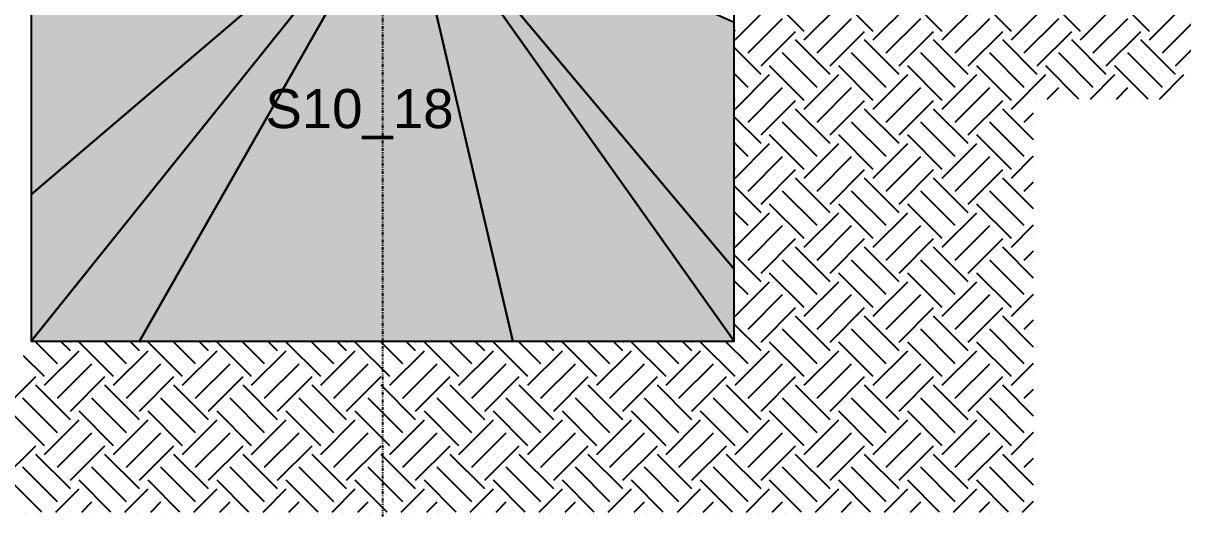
# Model space of a CAD drawing. Extents: x 37185 to 43130, y -8131 to -3926.
# Drawn here: x 38654 to 38851.8, y -7832.6 to -7748.4 of the extents above; entities that cross this region are included whole.
import ezdxf

# ---------------------------------------------------------------- set-up
doc = ezdxf.new("R2010")
doc.units = 0
doc.header["$MEASUREMENT"] = 0
doc.linetypes.add('ESTILO_TQS_0004', pattern=[1.12, 0.5, -0.2, 0.01, -0.2, 0.01, -0.2])
for name, color, linetype in [('47', 15, 'CONTINUOUS'), ('52', 3, 'CONTINUOUS'), ('70', 160, 'CONTINUOUS'), ('74', 2, 'CONTINUOUS'), ('96', 252, 'CONTINUOUS')]:
    doc.layers.add(name, color=color, linetype=linetype)
doc.styles.add('TQS_ARIAL', font='arial.ttf')

msp = doc.modelspace()

# ---------------------------------------------------------------- linework, layer by layer
at = {"layer": '47', "linetype": 'Continuous'}
for p, q in [((38787.22, -7749.78), (38781.33, -7743.89)), ((38799.01, -7749.78), (38793.12, -7743.89)), ((38810.79, -7749.78), (38804.9, -7743.89)), ((38822.58, -7749.78), (38816.69, -7743.89)), ((38834.36, -7749.78), (38828.47, -7743.89)), ((38846.15, -7749.78), (38840.26, -7743.89)), ((38775.44, -7751.25), (38781.33, -7745.36)), ((38787.22, -7751.25), (38793.12, -7745.36)), ((38799.01, -7751.25), (38804.9, -7745.36)), ((38810.79, -7751.25), (38816.69, -7745.36)), ((38822.58, -7751.25), (38828.47, -7745.36)), ((38834.36, -7751.25), (38840.26, -7745.36)), ((38846.15, -7751.25), (38852.04, -7745.36)), ((38775.26, -7748.49), (38775.26, -7748.49)), ((38777.65, -7753.46), (38783.54, -7747.57)), ((38789.43, -7753.46), (38795.33, -7747.57)), ((38801.22, -7753.46), (38807.11, -7747.57)), ((38813, -7753.46), (38818.9, -7747.57)), ((38824.79, -7753.46), (38830.68, -7747.57)), ((38836.57, -7753.46), (38842.47, -7747.57)), ((38848.36, -7753.46), (38854.25, -7747.57)), ((38775.44, -7749.78), (38775.26, -7749.6)), ((38779.86, -7755.67), (38785.75, -7749.78)), ((38791.64, -7755.67), (38797.54, -7749.78)), ((38803.43, -7755.67), (38809.32, -7749.78)), ((38815.21, -7755.67), (38821.11, -7749.78)), ((38827, -7755.67), (38832.89, -7749.78)), ((38838.78, -7755.67), (38844.68, -7749.78)), ((38850.57, -7755.67), (38856.46, -7749.78)), ((38775.26, -7751.43), (38775.26, -7751.43)), ((38779.86, -7757.14), (38775.26, -7752.55)), ((38791.64, -7757.14), (38785.75, -7751.25)), ((38803.43, -7757.14), (38797.54, -7751.25)), ((38815.21, -7757.14), (38809.32, -7751.25)), ((38827, -7757.14), (38821.11, -7751.25)), ((38838.78, -7757.14), (38832.89, -7751.25)), ((38850.57, -7757.14), (38844.68, -7751.25)), ((38789.43, -7759.35), (38783.54, -7753.46)), ((38801.22, -7759.35), (38795.33, -7753.46)), ((38813, -7759.35), (38807.11, -7753.46)), ((38824.79, -7759.35), (38818.9, -7753.46)), ((38836.57, -7759.35), (38830.68, -7753.46)), ((38848.36, -7759.35), (38842.47, -7753.46)), ((38775.26, -7755.85), (38775.26, -7755.85)), ((38777.65, -7759.35), (38775.26, -7756.97)), ((38787.22, -7761.56), (38781.33, -7755.67)), ((38799.01, -7761.56), (38793.12, -7755.67)), ((38810.79, -7761.56), (38804.9, -7755.67)), ((38822.58, -7761.56), (38816.69, -7755.67)), ((38834.12, -7761.32), (38828.47, -7755.67)), ((38845.91, -7761.32), (38840.26, -7755.67)), ((38775.44, -7763.04), (38781.33, -7757.14)), ((38787.22, -7763.04), (38793.12, -7757.14)), ((38799.01, -7763.04), (38804.9, -7757.14)), ((38810.79, -7763.04), (38816.69, -7757.14)), ((38822.58, -7763.04), (38828.47, -7757.14)), ((38836.08, -7761.32), (38840.26, -7757.14)), ((38847.86, -7761.32), (38852.04, -7757.14)), ((38775.26, -7760.26), (38775.26, -7760.26)), ((38777.65, -7765.25), (38783.54, -7759.35)), ((38789.43, -7765.25), (38795.33, -7759.35)), ((38801.22, -7765.25), (38807.11, -7759.35)), ((38813, -7765.25), (38818.9, -7759.35)), ((38828.71, -7761.32), (38830.68, -7759.35)), ((38840.5, -7761.32), (38842.47, -7759.35)), ((38775.44, -7761.56), (38775.27, -7761.39)), ((38779.86, -7767.46), (38785.75, -7761.56)), ((38791.64, -7767.46), (38797.54, -7761.56)), ((38803.43, -7767.46), (38809.32, -7761.56)), ((38815.21, -7767.46), (38821.11, -7761.56)), ((38826.76, -7761.32), (38826.76, -7761.32)), ((38831.18, -7761.32), (38831.18, -7761.32)), ((38833.13, -7761.32), (38833.13, -7761.32)), ((38838.54, -7761.32), (38838.54, -7761.32)), ((38842.96, -7761.32), (38842.96, -7761.32)), ((38844.92, -7761.32), (38844.92, -7761.32)), ((38850.33, -7761.32), (38850.33, -7761.32)), ((38775.27, -7763.21), (38775.27, -7763.21)), ((38779.86, -7768.93), (38775.27, -7764.34)), ((38791.64, -7768.93), (38785.75, -7763.04)), ((38803.43, -7768.93), (38797.54, -7763.04)), ((38815.21, -7768.93), (38809.32, -7763.04)), ((38826.36, -7768.3), (38821.11, -7763.04)), ((38824.79, -7765.25), (38826.36, -7763.67)), ((38789.43, -7771.14), (38783.54, -7765.25)), ((38801.22, -7771.14), (38795.33, -7765.25)), ((38813, -7771.14), (38807.11, -7765.25)), ((38824.79, -7771.14), (38818.9, -7765.25)), ((38826.36, -7765.35), (38826.36, -7765.35)), ((38775.27, -7767.63), (38775.27, -7767.63)), ((38777.65, -7771.14), (38775.27, -7768.76)), ((38787.22, -7773.35), (38781.33, -7767.46)), ((38799.01, -7773.35), (38793.12, -7767.46)), ((38810.79, -7773.35), (38804.9, -7767.46)), ((38822.58, -7773.35), (38816.69, -7767.46)), ((38775.44, -7774.82), (38781.33, -7768.93)), ((38787.22, -7774.82), (38793.12, -7768.93)), ((38799.01, -7774.82), (38804.9, -7768.93)), ((38810.79, -7774.82), (38816.69, -7768.93)), ((38775.27, -7772.04), (38775.27, -7772.04)), ((38777.65, -7777.03), (38783.54, -7771.14)), ((38789.43, -7777.03), (38795.33, -7771.14)), ((38801.22, -7777.03), (38807.11, -7771.14)), ((38813, -7777.03), (38818.9, -7771.14)), ((38822.58, -7774.82), (38826.36, -7771.04)), ((38826.36, -7772.72), (38826.36, -7772.72)), ((38775.44, -7773.35), (38775.27, -7773.18)), ((38779.86, -7779.24), (38785.75, -7773.35)), ((38791.64, -7780.72), (38785.75, -7774.82)), ((38791.64, -7779.24), (38797.54, -7773.35)), ((38803.43, -7780.72), (38797.54, -7774.82)), ((38803.43, -7779.24), (38809.32, -7773.35)), ((38815.21, -7780.72), (38809.32, -7774.82)), ((38815.21, -7779.24), (38821.11, -7773.35)), ((38826.36, -7780.08), (38821.11, -7774.82)), ((38775.27, -7774.99), (38775.27, -7774.99)), ((38779.86, -7780.72), (38775.27, -7776.13)), ((38824.79, -7777.03), (38826.36, -7775.46)), ((38789.43, -7782.92), (38783.54, -7777.03)), ((38801.22, -7782.92), (38795.33, -7777.03)), ((38813, -7782.92), (38807.11, -7777.03)), ((38824.79, -7782.92), (38818.9, -7777.03)), ((38826.36, -7777.13), (38826.36, -7777.13)), ((38775.28, -7779.4), (38775.28, -7779.4)), ((38777.65, -7782.92), (38775.28, -7780.55)), ((38775.44, -7786.61), (38781.33, -7780.72)), ((38787.22, -7785.13), (38781.33, -7779.24)), ((38787.22, -7786.61), (38793.12, -7780.72)), ((38799.01, -7785.13), (38793.12, -7779.24)), ((38799.01, -7786.61), (38804.9, -7780.72)), ((38810.79, -7785.13), (38804.9, -7779.24)), ((38810.79, -7786.61), (38816.69, -7780.72)), ((38822.58, -7785.13), (38816.69, -7779.24)), ((38775.28, -7783.82), (38775.28, -7783.82)), ((38777.65, -7788.82), (38783.54, -7782.92)), ((38789.43, -7788.82), (38795.33, -7782.92)), ((38801.22, -7788.82), (38807.11, -7782.92)), ((38813, -7788.82), (38818.9, -7782.92)), ((38822.58, -7786.61), (38826.36, -7782.82)), ((38826.36, -7784.5), (38826.36, -7784.5)), ((38775.44, -7785.13), (38775.28, -7784.98)), ((38779.86, -7791.03), (38785.75, -7785.13)), ((38791.64, -7792.5), (38785.75, -7786.61)), ((38791.64, -7791.03), (38797.54, -7785.13)), ((38803.43, -7792.5), (38797.54, -7786.61)), ((38803.43, -7791.03), (38809.32, -7785.13)), ((38815.21, -7792.5), (38809.32, -7786.61)), ((38815.21, -7791.03), (38821.11, -7785.13)), ((38826.36, -7791.87), (38821.11, -7786.61)), ((38775.28, -7786.76), (38775.28, -7786.76)), ((38779.86, -7792.5), (38775.28, -7787.93)), ((38824.79, -7788.82), (38826.36, -7787.24)), ((38789.43, -7794.71), (38783.54, -7788.82)), ((38801.22, -7794.71), (38795.33, -7788.82)), ((38813, -7794.71), (38807.11, -7788.82)), ((38824.79, -7794.71), (38818.9, -7788.82)), ((38826.36, -7788.92), (38826.36, -7788.92)), ((38775.28, -7791.18), (38775.28, -7791.18)), ((38777.65, -7794.71), (38775.29, -7792.35)), ((38775.44, -7798.39), (38781.33, -7792.5)), ((38787.22, -7796.92), (38781.33, -7791.03)), ((38787.22, -7798.39), (38793.12, -7792.5)), ((38799.01, -7796.92), (38793.12, -7791.03)), ((38799.01, -7798.39), (38804.9, -7792.5)), ((38810.79, -7796.92), (38804.9, -7791.03)), ((38810.79, -7798.39), (38816.69, -7792.5)), ((38822.58, -7796.92), (38816.69, -7791.03)), ((38822.58, -7798.39), (38826.36, -7794.61)), ((38775.29, -7795.6), (38775.29, -7795.6)), ((38777.65, -7800.6), (38783.54, -7794.71)), ((38789.43, -7800.6), (38795.33, -7794.71)), ((38801.22, -7800.6), (38807.11, -7794.71)), ((38813, -7800.6), (38818.9, -7794.71)), ((38826.36, -7796.29), (38826.36, -7796.29)), ((38775.44, -7796.92), (38775.29, -7796.77)), ((38775.29, -7798.54), (38775.29, -7798.54)), ((38779.86, -7802.81), (38785.75, -7796.92)), ((38791.64, -7804.29), (38785.75, -7798.39)), ((38791.64, -7802.81), (38797.54, -7796.92)), ((38803.43, -7804.29), (38797.54, -7798.39)), ((38803.43, -7802.81), (38809.32, -7796.92)), ((38815.21, -7804.29), (38809.32, -7798.39)), ((38815.21, -7802.81), (38821.11, -7796.92)), ((38826.36, -7803.65), (38821.11, -7798.39)), ((38779.86, -7804.29), (38775.29, -7799.72)), ((38824.79, -7800.6), (38826.36, -7799.03)), ((38789.43, -7806.49), (38783.54, -7800.6)), ((38801.22, -7806.49), (38795.33, -7800.6)), ((38813, -7806.49), (38807.11, -7800.6)), ((38824.79, -7806.49), (38818.9, -7800.6)), ((38826.36, -7800.7), (38826.36, -7800.7)), ((38659.8, -7806.49), (38655.92, -7802.62)), ((38657.59, -7810.18), (38663.48, -7804.29)), ((38662.01, -7804.29), (38660.34, -7802.62)), ((38662.01, -7802.81), (38662.2, -7802.62)), ((38669.37, -7808.7), (38663.48, -7802.81)), ((38671.58, -7806.49), (38667.71, -7802.62)), ((38669.37, -7810.18), (38675.26, -7804.29)), ((38673.79, -7804.29), (38672.13, -7802.62)), ((38673.79, -7802.81), (38673.98, -7802.62)), ((38681.16, -7808.7), (38675.26, -7802.81)), ((38683.37, -7806.49), (38679.49, -7802.62)), ((38681.16, -7810.18), (38687.05, -7804.29)), ((38685.58, -7804.29), (38683.91, -7802.62)), ((38685.58, -7802.81), (38685.77, -7802.62)), ((38692.94, -7808.7), (38687.05, -7802.81)), ((38695.15, -7806.49), (38691.28, -7802.62)), ((38692.94, -7810.18), (38698.83, -7804.29)), ((38697.36, -7804.29), (38695.7, -7802.62)), ((38697.36, -7802.81), (38697.55, -7802.62)), ((38704.73, -7808.7), (38698.83, -7802.81)), ((38706.94, -7806.49), (38703.06, -7802.62)), ((38704.73, -7810.18), (38710.62, -7804.29)), ((38709.15, -7804.29), (38707.48, -7802.62)), ((38709.15, -7802.81), (38709.34, -7802.62)), ((38716.51, -7808.7), (38710.62, -7802.81)), ((38718.72, -7806.49), (38714.85, -7802.62)), ((38716.51, -7810.18), (38722.41, -7804.29)), ((38720.93, -7804.29), (38719.27, -7802.62)), ((38720.93, -7802.81), (38721.12, -7802.62)), ((38728.3, -7808.7), (38722.41, -7802.81)), ((38730.51, -7806.49), (38726.63, -7802.62)), ((38728.3, -7810.18), (38734.19, -7804.29)), ((38732.72, -7804.29), (38731.05, -7802.62)), ((38732.72, -7802.81), (38732.91, -7802.62)), ((38740.08, -7808.7), (38734.19, -7802.81)), ((38742.29, -7806.49), (38738.42, -7802.62)), ((38740.08, -7810.18), (38745.98, -7804.29)), ((38744.5, -7804.29), (38742.84, -7802.62)), ((38744.5, -7802.81), (38744.69, -7802.62)), ((38751.87, -7808.7), (38745.98, -7802.81)), ((38754.08, -7806.49), (38750.2, -7802.62)), ((38751.87, -7810.18), (38757.76, -7804.29)), ((38756.29, -7804.29), (38754.62, -7802.62)), ((38756.29, -7802.81), (38756.48, -7802.62)), ((38763.65, -7808.7), (38757.76, -7802.81)), ((38765.86, -7806.49), (38761.99, -7802.62)), ((38763.65, -7810.18), (38769.55, -7804.29)), ((38768.07, -7804.29), (38766.41, -7802.62)), ((38768.07, -7802.81), (38768.26, -7802.62)), ((38775.44, -7808.7), (38769.55, -7802.81)), ((38777.65, -7806.49), (38773.77, -7802.62)), ((38775.44, -7810.18), (38781.33, -7804.29)), ((38787.22, -7808.7), (38781.33, -7802.81)), ((38787.22, -7810.18), (38793.12, -7804.29)), ((38799.01, -7808.7), (38793.12, -7802.81)), ((38799.01, -7810.18), (38804.9, -7804.29)), ((38810.79, -7808.7), (38804.9, -7802.81)), ((38810.79, -7810.18), (38816.69, -7804.29)), ((38822.58, -7808.7), (38816.69, -7802.81)), ((38657.59, -7808.7), (38654.01, -7805.13)), ((38659.8, -7812.39), (38665.69, -7806.49)), ((38671.58, -7812.39), (38677.47, -7806.49)), ((38683.37, -7812.39), (38689.26, -7806.49)), ((38695.15, -7812.39), (38701.04, -7806.49)), ((38706.94, -7812.39), (38712.83, -7806.49)), ((38718.72, -7812.39), (38724.61, -7806.49)), ((38730.51, -7812.39), (38736.4, -7806.49)), ((38742.29, -7812.39), (38748.19, -7806.49)), ((38754.08, -7812.39), (38759.97, -7806.49)), ((38765.86, -7812.39), (38771.76, -7806.49)), ((38777.65, -7812.39), (38783.54, -7806.49)), ((38789.43, -7812.39), (38795.33, -7806.49)), ((38801.22, -7812.39), (38807.11, -7806.49)), ((38813, -7812.39), (38818.9, -7806.49)), ((38822.58, -7810.18), (38826.36, -7806.39)), ((38826.36, -7808.07), (38826.36, -7808.07)), ((38650.22, -7814.6), (38656.11, -7808.7)), ((38662.01, -7816.07), (38656.11, -7810.18)), ((38662.01, -7814.6), (38667.9, -7808.7)), ((38673.79, -7816.07), (38667.9, -7810.18)), ((38673.79, -7814.6), (38679.68, -7808.7)), ((38685.58, -7816.07), (38679.68, -7810.18)), ((38685.58, -7814.6), (38691.47, -7808.7)), ((38697.36, -7816.07), (38691.47, -7810.18)), ((38697.36, -7814.6), (38703.25, -7808.7)), ((38709.15, -7816.07), (38703.25, -7810.18)), ((38709.15, -7814.6), (38715.04, -7808.7)), ((38720.93, -7816.07), (38715.04, -7810.18)), ((38720.93, -7814.6), (38726.82, -7808.7)), ((38732.72, -7816.07), (38726.82, -7810.18)), ((38732.72, -7814.6), (38738.61, -7808.7)), ((38744.5, -7816.07), (38738.61, -7810.18)), ((38744.5, -7814.6), (38750.39, -7808.7)), ((38756.29, -7816.07), (38750.39, -7810.18)), ((38756.29, -7814.6), (38762.18, -7808.7)), ((38768.07, -7816.07), (38762.18, -7810.18)), ((38768.07, -7814.6), (38773.96, -7808.7)), ((38779.86, -7816.07), (38773.96, -7810.18)), ((38779.86, -7814.6), (38785.75, -7808.7)), ((38791.64, -7816.07), (38785.75, -7810.18)), ((38791.64, -7814.6), (38797.54, -7808.7)), ((38803.43, -7816.07), (38797.54, -7810.18)), ((38803.43, -7814.6), (38809.32, -7808.7)), ((38815.21, -7816.07), (38809.32, -7810.18)), ((38815.21, -7814.6), (38821.11, -7808.7)), ((38826.36, -7815.44), (38821.11, -7810.18)), ((38659.8, -7818.28), (38653.9, -7812.39)), ((38671.58, -7818.28), (38665.69, -7812.39)), ((38683.37, -7818.28), (38677.47, -7812.39)), ((38695.15, -7818.28), (38689.26, -7812.39)), ((38706.94, -7818.28), (38701.04, -7812.39)), ((38718.72, -7818.28), (38712.83, -7812.39)), ((38730.51, -7818.28), (38724.61, -7812.39)), ((38742.29, -7818.28), (38736.4, -7812.39)), ((38754.08, -7818.28), (38748.19, -7812.39)), ((38765.86, -7818.28), (38759.97, -7812.39)), ((38777.65, -7818.28), (38771.76, -7812.39)), ((38789.43, -7818.28), (38783.54, -7812.39)), ((38801.22, -7818.28), (38795.33, -7812.39)), ((38813, -7818.28), (38807.11, -7812.39)), ((38824.79, -7818.28), (38818.9, -7812.39)), ((38824.79, -7812.39), (38826.36, -7810.81)), ((38826.36, -7812.49), (38826.36, -7812.49)), ((38657.59, -7820.49), (38651.69, -7814.6)), ((38657.59, -7821.96), (38663.48, -7816.07)), ((38669.37, -7820.49), (38663.48, -7814.6)), ((38669.37, -7821.96), (38675.26, -7816.07)), ((38681.16, -7820.49), (38675.26, -7814.6)), ((38681.16, -7821.96), (38687.05, -7816.07)), ((38692.94, -7820.49), (38687.05, -7814.6)), ((38692.94, -7821.96), (38698.83, -7816.07)), ((38704.73, -7820.49), (38698.83, -7814.6)), ((38704.73, -7821.96), (38710.62, -7816.07)), ((38716.51, -7820.49), (38710.62, -7814.6)), ((38716.51, -7821.96), (38722.41, -7816.07)), ((38728.3, -7820.49), (38722.41, -7814.6)), ((38728.3, -7821.96), (38734.19, -7816.07)), ((38740.08, -7820.49), (38734.19, -7814.6)), ((38740.08, -7821.96), (38745.98, -7816.07)), ((38751.87, -7820.49), (38745.98, -7814.6)), ((38751.87, -7821.96), (38757.76, -7816.07)), ((38763.65, -7820.49), (38757.76, -7814.6)), ((38763.65, -7821.96), (38769.55, -7816.07)), ((38775.44, -7820.49), (38769.55, -7814.6)), ((38775.44, -7821.96), (38781.33, -7816.07)), ((38787.22, -7820.49), (38781.33, -7814.6)), ((38787.22, -7821.96), (38793.12, -7816.07)), ((38799.01, -7820.49), (38793.12, -7814.6)), ((38799.01, -7821.96), (38804.9, -7816.07)), ((38810.79, -7820.49), (38804.9, -7814.6)), ((38810.79, -7821.96), (38816.69, -7816.07)), ((38822.58, -7820.49), (38816.69, -7814.6)), ((38659.8, -7824.17), (38665.69, -7818.28)), ((38671.58, -7824.17), (38677.47, -7818.28)), ((38683.37, -7824.17), (38689.26, -7818.28)), ((38695.15, -7824.17), (38701.04, -7818.28)), ((38706.94, -7824.17), (38712.83, -7818.28)), ((38718.72, -7824.17), (38724.61, -7818.28)), ((38730.51, -7824.17), (38736.4, -7818.28)), ((38742.29, -7824.17), (38748.19, -7818.28)), ((38754.08, -7824.17), (38759.97, -7818.28)), ((38765.86, -7824.17), (38771.76, -7818.28)), ((38777.65, -7824.17), (38783.54, -7818.28)), ((38789.43, -7824.17), (38795.33, -7818.28)), ((38801.22, -7824.17), (38807.11, -7818.28)), ((38813, -7824.17), (38818.9, -7818.28)), ((38822.58, -7821.96), (38826.36, -7818.18)), ((38826.36, -7819.86), (38826.36, -7819.86)), ((38650.22, -7826.38), (38656.11, -7820.49)), ((38662.01, -7827.86), (38656.11, -7821.96)), ((38662.01, -7826.38), (38667.9, -7820.49)), ((38673.79, -7827.86), (38667.9, -7821.96)), ((38673.79, -7826.38), (38679.68, -7820.49)), ((38685.58, -7827.86), (38679.68, -7821.96)), ((38685.58, -7826.38), (38691.47, -7820.49)), ((38697.36, -7827.86), (38691.47, -7821.96)), ((38697.36, -7826.38), (38703.25, -7820.49)), ((38709.15, -7827.86), (38703.25, -7821.96)), ((38709.15, -7826.38), (38715.04, -7820.49)), ((38720.93, -7827.86), (38715.04, -7821.96)), ((38720.93, -7826.38), (38726.82, -7820.49)), ((38732.72, -7827.86), (38726.82, -7821.96)), ((38732.72, -7826.38), (38738.61, -7820.49)), ((38744.5, -7827.86), (38738.61, -7821.96)), ((38744.5, -7826.38), (38750.39, -7820.49)), ((38756.29, -7827.86), (38750.39, -7821.96)), ((38756.29, -7826.38), (38762.18, -7820.49)), ((38768.07, -7827.86), (38762.18, -7821.96)), ((38768.07, -7826.38), (38773.96, -7820.49)), ((38779.86, -7827.86), (38773.96, -7821.96)), ((38779.86, -7826.38), (38785.75, -7820.49)), ((38791.64, -7827.86), (38785.75, -7821.96)), ((38791.64, -7826.38), (38797.54, -7820.49)), ((38803.43, -7827.86), (38797.54, -7821.96)), ((38803.43, -7826.38), (38809.32, -7820.49)), ((38815.21, -7827.86), (38809.32, -7821.96)), ((38815.21, -7826.38), (38821.11, -7820.49)), ((38826.36, -7827.22), (38821.11, -7821.96)), ((38659.8, -7830.07), (38653.9, -7824.17)), ((38671.58, -7830.07), (38665.69, -7824.17)), ((38683.37, -7830.07), (38677.47, -7824.17)), ((38695.15, -7830.07), (38689.26, -7824.17)), ((38706.94, -7830.07), (38701.04, -7824.17)), ((38718.72, -7830.07), (38712.83, -7824.17)), ((38730.51, -7830.07), (38724.61, -7824.17)), ((38742.29, -7830.07), (38736.4, -7824.17)), ((38754.08, -7830.07), (38748.19, -7824.17)), ((38765.86, -7830.07), (38759.97, -7824.17)), ((38777.65, -7830.07), (38771.76, -7824.17)), ((38789.43, -7830.07), (38783.54, -7824.17)), ((38801.22, -7830.07), (38795.33, -7824.17)), ((38813, -7830.07), (38807.11, -7824.17)), ((38824.79, -7830.07), (38818.9, -7824.17)), ((38824.79, -7824.17), (38826.36, -7822.6)), ((38826.36, -7824.28), (38826.36, -7824.28)), ((38657.13, -7831.82), (38651.69, -7826.38)), ((38659.52, -7831.82), (38663.48, -7827.86)), ((38668.91, -7831.82), (38663.48, -7826.38)), ((38671.3, -7831.82), (38675.26, -7827.86)), ((38680.7, -7831.82), (38675.26, -7826.38)), ((38683.09, -7831.82), (38687.05, -7827.86)), ((38692.48, -7831.82), (38687.05, -7826.38)), ((38694.88, -7831.82), (38698.83, -7827.86)), ((38704.27, -7831.82), (38698.83, -7826.38)), ((38706.66, -7831.82), (38710.62, -7827.86)), ((38716.05, -7831.82), (38710.62, -7826.38)), ((38718.45, -7831.82), (38722.41, -7827.86)), ((38727.84, -7831.82), (38722.41, -7826.38)), ((38730.23, -7831.82), (38734.19, -7827.86)), ((38739.62, -7831.82), (38734.19, -7826.38)), ((38742.02, -7831.82), (38745.98, -7827.86)), ((38751.41, -7831.82), (38745.98, -7826.38)), ((38753.8, -7831.82), (38757.76, -7827.86)), ((38763.19, -7831.82), (38757.76, -7826.38)), ((38765.59, -7831.82), (38769.55, -7827.86)), ((38774.98, -7831.82), (38769.55, -7826.38)), ((38777.37, -7831.82), (38781.33, -7827.86)), ((38786.76, -7831.82), (38781.33, -7826.38)), ((38789.16, -7831.82), (38793.12, -7827.86)), ((38798.55, -7831.82), (38793.12, -7826.38)), ((38800.94, -7831.82), (38804.9, -7827.86)), ((38810.33, -7831.82), (38804.9, -7826.38)), ((38812.73, -7831.82), (38816.69, -7827.86)), ((38822.12, -7831.82), (38816.69, -7826.38)), ((38663.94, -7831.82), (38665.69, -7830.07)), ((38675.72, -7831.82), (38677.47, -7830.07)), ((38687.51, -7831.82), (38689.26, -7830.07)), ((38699.29, -7831.82), (38701.04, -7830.07)), ((38711.08, -7831.82), (38712.83, -7830.07)), ((38722.86, -7831.82), (38724.61, -7830.07)), ((38734.65, -7831.82), (38736.4, -7830.07)), ((38746.43, -7831.82), (38748.19, -7830.07)), ((38758.22, -7831.82), (38759.97, -7830.07)), ((38770.01, -7831.82), (38771.76, -7830.07)), ((38781.79, -7831.82), (38783.54, -7830.07)), ((38793.58, -7831.82), (38795.33, -7830.07)), ((38805.36, -7831.82), (38807.11, -7830.07)), ((38817.15, -7831.82), (38818.9, -7830.07)), ((38824.51, -7831.82), (38826.36, -7829.96)), ((38654.18, -7831.82), (38654.18, -7831.82)), ((38656.57, -7831.82), (38656.57, -7831.82)), ((38661.55, -7831.82), (38661.55, -7831.82)), ((38665.97, -7831.82), (38665.97, -7831.82)), ((38668.36, -7831.82), (38668.36, -7831.82)), ((38673.33, -7831.82), (38673.33, -7831.82)), ((38677.75, -7831.82), (38677.75, -7831.82)), ((38680.14, -7831.82), (38680.14, -7831.82)), ((38685.12, -7831.82), (38685.12, -7831.82)), ((38689.54, -7831.82), (38689.54, -7831.82)), ((38691.93, -7831.82), (38691.93, -7831.82)), ((38696.9, -7831.82), (38696.9, -7831.82)), ((38701.32, -7831.82), (38701.32, -7831.82)), ((38703.71, -7831.82), (38703.71, -7831.82)), ((38708.69, -7831.82), (38708.69, -7831.82)), ((38713.11, -7831.82), (38713.11, -7831.82)), ((38715.5, -7831.82), (38715.5, -7831.82)), ((38720.47, -7831.82), (38720.47, -7831.82)), ((38724.89, -7831.82), (38724.89, -7831.82)), ((38727.28, -7831.82), (38727.28, -7831.82)), ((38732.26, -7831.82), (38732.26, -7831.82)), ((38736.68, -7831.82), (38736.68, -7831.82)), ((38739.07, -7831.82), (38739.07, -7831.82)), ((38744.04, -7831.82), (38744.04, -7831.82)), ((38748.46, -7831.82), (38748.46, -7831.82)), ((38750.85, -7831.82), (38750.85, -7831.82)), ((38755.83, -7831.82), (38755.83, -7831.82)), ((38760.25, -7831.82), (38760.25, -7831.82)), ((38762.64, -7831.82), (38762.64, -7831.82)), ((38767.61, -7831.82), (38767.61, -7831.82)), ((38772.03, -7831.82), (38772.03, -7831.82)), ((38774.42, -7831.82), (38774.42, -7831.82)), ((38779.4, -7831.82), (38779.4, -7831.82)), ((38783.82, -7831.82), (38783.82, -7831.82)), ((38786.21, -7831.82), (38786.21, -7831.82)), ((38791.18, -7831.82), (38791.18, -7831.82)), ((38795.6, -7831.82), (38795.6, -7831.82)), ((38797.99, -7831.82), (38797.99, -7831.82)), ((38802.97, -7831.82), (38802.97, -7831.82)), ((38807.39, -7831.82), (38807.39, -7831.82)), ((38809.78, -7831.82), (38809.78, -7831.82)), ((38814.75, -7831.82), (38814.75, -7831.82)), ((38819.17, -7831.82), (38819.17, -7831.82)), ((38821.57, -7831.82), (38821.57, -7831.82)), ((38826.36, -7831.64), (38826.36, -7831.64))]:
    msp.add_line(p, q, dxfattribs=at)
at = {"layer": '52', "linetype": 'Continuous'}
for points in [[(38655.29, -7723.29), (38655.29, -7735.52), (38655.29, -7777.63), (38655.29, -7802.62)], [(38775.29, -7802.62), (38775.29, -7790.38), (38775.29, -7748.28), (38775.29, -7723.29)], [(38655.29, -7802.62), (38673.8, -7802.62), (38737.49, -7802.62), (38775.29, -7802.62)]]:
    msp.add_lwpolyline(points, dxfattribs=at)
at = {"layer": '70', "linetype": 'ESTILO_TQS_0004'}
msp.add_line((38715.29, -4145.29), (38715.29, -7832.62), dxfattribs=at)
at = {"layer": '96', "linetype": 'Continuous'}
for points in [[(38718.98, -7723.29), (38655.29, -7735.52), (38655.29, -7777.63), (38718.98, -7723.29)], [(38718.98, -7723.29), (38655.29, -7777.63), (38655.29, -7802.62), (38718.98, -7723.29)], [(38718.98, -7723.29), (38655.29, -7802.62), (38673.8, -7802.62), (38718.98, -7723.29)], [(38718.98, -7723.29), (38673.8, -7802.62), (38737.49, -7802.62), (38718.98, -7723.29)], [(38718.98, -7723.29), (38737.49, -7802.62), (38775.29, -7802.62), (38718.98, -7723.29)], [(38718.98, -7723.29), (38775.29, -7802.62), (38775.29, -7790.38), (38718.98, -7723.29)], [(38718.98, -7723.29), (38775.29, -7790.38), (38775.29, -7748.28), (38718.98, -7723.29)]]:
    msp.add_lwpolyline(points, dxfattribs=at)
for points in [[(38718.98, -7723.29), (38655.29, -7735.52), (38655.29, -7777.63)], [(38718.98, -7723.29), (38655.29, -7777.63), (38718.98, -7723.29)], [(38718.98, -7723.29), (38655.29, -7777.63), (38655.29, -7802.62)], [(38718.98, -7723.29), (38655.29, -7802.62), (38718.98, -7723.29)], [(38718.98, -7723.29), (38655.29, -7802.62), (38673.8, -7802.62)], [(38718.98, -7723.29), (38673.8, -7802.62), (38718.98, -7723.29)], [(38718.98, -7723.29), (38673.8, -7802.62), (38737.49, -7802.62)], [(38718.98, -7723.29), (38737.49, -7802.62), (38718.98, -7723.29)], [(38718.98, -7723.29), (38737.49, -7802.62), (38775.29, -7802.62)], [(38718.98, -7723.29), (38775.29, -7802.62), (38718.98, -7723.29)], [(38718.98, -7723.29), (38775.29, -7802.62), (38775.29, -7790.38)], [(38718.98, -7723.29), (38775.29, -7790.38), (38718.98, -7723.29)], [(38718.98, -7723.29), (38775.29, -7790.38), (38775.29, -7748.28)]]:
    msp.add_solid(points, dxfattribs=at)

# ---------------------------------------------------------------- texts
at = {"layer": '74', "linetype": 'Continuous', "style": 'TQS_ARIAL'}
msp.add_text('S10_18', height=6.667, dxfattribs=at).set_placement((38695.29, -7766.29))

doc.saveas('drawing.dxf')
